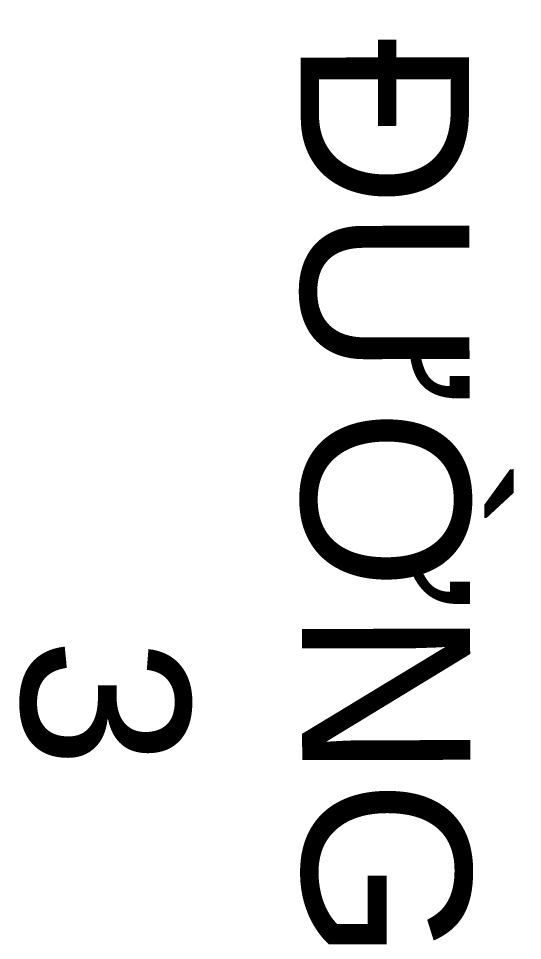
# Model space of a CAD drawing. Header units: millimetres. Extents: x -1030105 to 906887, y -616134 to 1220667.
# Drawn here: x 897897 to 906887, y -313328 to -296870 of the extents above; entities that cross this region are included whole.
import ezdxf

# ---------------------------------------------------------------- set-up
doc = ezdxf.new("R2010")
doc.units = ezdxf.units.MM
doc.header["$MEASUREMENT"] = 0
doc.linetypes.add('CENTER', pattern=[2, 1.25, -0.25, 0.25, -0.25])
doc.layers.add('TEN DUONG', color=7, linetype='CENTER')
doc.styles.add('arial', font='arial.ttf', dxfattribs={"height": 1.25})

msp = doc.modelspace()

# ---------------------------------------------------------------- texts
at = {"layer": 'TEN DUONG', "color": 7, "insert": (901933.2151296809, -309078.8448240366), "char_height": 2999.999999999999, "width": 24339.20873124146, "attachment_point": 5, "rotation": 270.12711785235206, "style": 'arial', "bg_fill": 3, "box_fill_scale": 1.01, "bg_fill_color": 256, "bg_fill_transparency": 0}
msp.add_mtext('ĐƯỜNG SỐ 3', dxfattribs=at)

doc.saveas('drawing.dxf')
